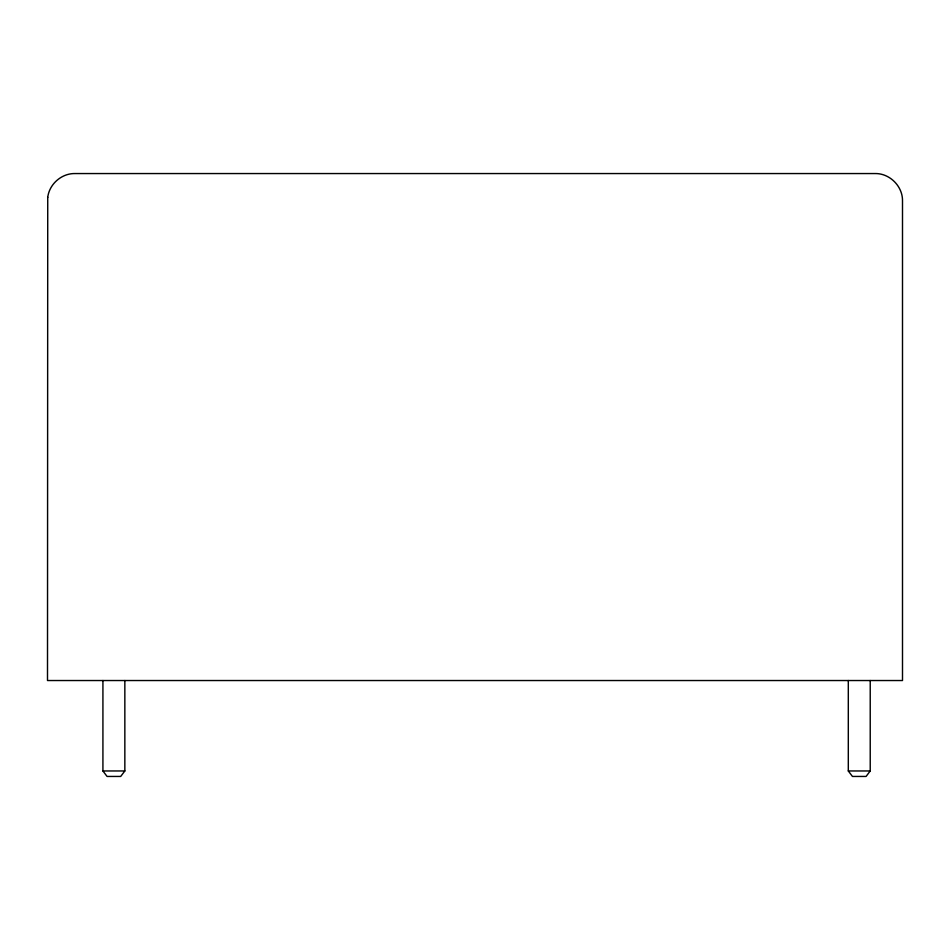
<?xml version="1.0" encoding="UTF-8"?>
<svg xmlns="http://www.w3.org/2000/svg" width="950" height="950" viewBox="0 0 950 950"><rect width="100%" height="100%" fill="white"/><g stroke="black" fill="none" stroke-linecap="round" stroke-linejoin="round"><path stroke-width="1.43" d="M124.842 680.533L124.842 770.961L120.698 776.447L107.065 776.447L102.921 770.961L102.921 680.533M870.224 680.533L870.224 770.961L866.079 776.447L852.447 776.447L848.303 770.961L848.303 680.533M102.921 770.961L124.842 770.961M848.303 770.961L870.224 770.961M47.738 197.386L47.5 680.533L902.5 680.533L902.5 200.961C902.809 186.319 889.746 173.244 875.092 173.553L74.907 173.553C61.548 173.351 49.269 184.122 47.738 197.386"/></g></svg>
